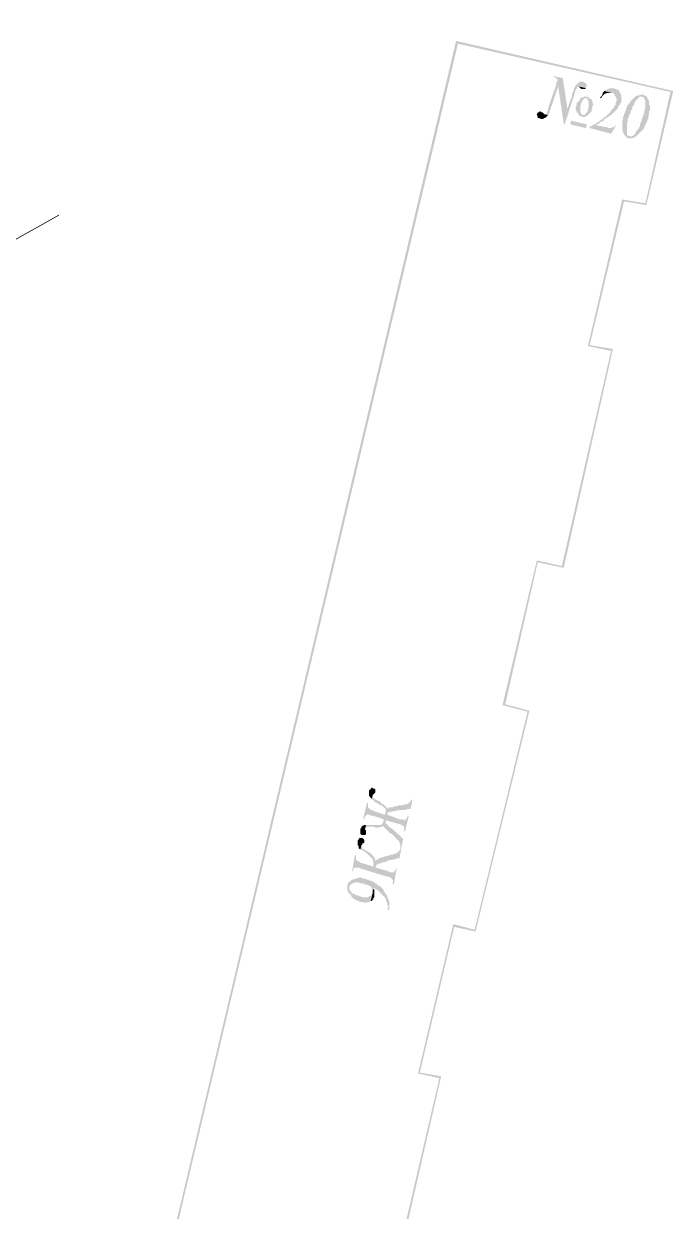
# Model space of a CAD drawing. Extents: x 243 to 885, y -99 to 1005.
# Drawn here: x 477.9 to 517.1, y 430.1 to 501.8 of the extents above; entities that cross this region are included whole.
import ezdxf

# ---------------------------------------------------------------- set-up
doc = ezdxf.new("R2010")
doc.units = 0
doc.header["$MEASUREMENT"] = 0
doc.layers.add('PDF _Геометрия', color=7, linetype='Continuous')
doc.layers.add('PDF _Сплошная заливка', color=7, linetype='Continuous')

msp = doc.modelspace()

# ---------------------------------------------------------------- hatches: boundary and pattern name
at = {"layer": 'PDF _Сплошная заливка', "linetype": 'ByBlock', "transparency": 33554559}
h = msp.add_hatch(color=256, dxfattribs=at)
h.paths.add_polyline_path([(508.44, 460.32), (506.984, 460.712), (508.944, 469.279), (510.511, 468.943), (513.479, 482.157), (512.079, 482.381), (514.151, 491.06), (515.495, 490.836), (517.118, 497.723), (504.016, 500.746), (483.187, 412.781), (489.626, 411.157), (496.401, 409.59), (497.969, 416.421), (496.513, 416.813), (498.529, 425.155), (500.041, 424.819), (503.12, 438.257), (501.833, 438.481), (503.904, 447.272), (505.192, 446.992)])
h.paths.add_polyline_path([(508.328, 460.264), (505.136, 447.104), (503.848, 447.44), (501.721, 438.425), (503.008, 438.145), (499.929, 424.931), (498.473, 425.267), (496.401, 416.757), (497.857, 416.365), (496.345, 409.702), (489.626, 411.213), (483.299, 412.837), (504.128, 500.578), (516.95, 497.667), (515.439, 490.948), (514.039, 491.172), (511.967, 482.325), (513.367, 482.045), (510.399, 469.055), (508.888, 469.391), (506.816, 460.656)], flags=0)
for points in [[(510.455, 498.506), (509.895, 498.618), (509.839, 498.562), (509.951, 498.562), (510.007, 498.506), (510.063, 498.506), (510.119, 498.45), (510.119, 498.394), (510.119, 498.338), (510.119, 498.282), (510.063, 498.226), (510.063, 498.114), (510.175, 498.002), (510.511, 495.763), (510.735, 496.659)], [(511.687, 498.282), (511.463, 498.282), (511.407, 498.226), (511.351, 498.17), (511.295, 498.114), (511.239, 498.058), (511.183, 498.002), (511.183, 497.946), (511.127, 497.891), (511.127, 497.779), (511.071, 497.723), (511.071, 497.667), (511.015, 497.555), (511.015, 497.443), (510.735, 496.659), (510.511, 495.763), (510.567, 495.707), (511.183, 497.611), (511.183, 497.667), (511.239, 497.779), (511.295, 497.835), (511.295, 497.891), (511.351, 497.946), (511.351, 498.002), (511.407, 498.002), (511.855, 497.891), (511.855, 498.002), (511.911, 498.002), (511.911, 498.058), (511.855, 498.17), (511.799, 498.226), (511.743, 498.226)], [(510.063, 498.114), (509.615, 496.827), (509.615, 496.771), (509.559, 496.659), (509.559, 496.547), (509.503, 496.491), (509.503, 496.435), (509.503, 496.379), (509.447, 496.323), (509.391, 496.323), (509.559, 496.267), (509.615, 496.323), (509.615, 496.379), (509.671, 496.435), (509.671, 496.547), (509.727, 496.603), (509.727, 496.715), (509.783, 496.827), (510.175, 498.002)], [(511.855, 497.891), (511.407, 498.002), (511.463, 497.946), (511.519, 497.891), (511.575, 497.835), (511.631, 497.835), (511.687, 497.835), (511.743, 497.835), (511.799, 497.835)], [(513.535, 497.891), (513.255, 497.891), (513.199, 497.835), (513.143, 497.835), (513.087, 497.779), (513.031, 497.779), (512.975, 497.723), (513.367, 497.611), (513.423, 497.611), (513.479, 497.611), (513.535, 497.555), (513.591, 497.499), (513.591, 497.443), (513.647, 497.387), (513.647, 497.331), (513.703, 497.275), (513.703, 497.219), (513.703, 497.107), (513.647, 497.051), (513.647, 496.995), (513.647, 496.939), (513.647, 496.883), (513.591, 496.827), (513.535, 496.771), (513.535, 496.715), (513.479, 496.659), (513.423, 496.603), (513.367, 496.547), (513.311, 496.435), (513.255, 496.379), (513.199, 496.323), (513.143, 496.323), (513.143, 496.267), (513.087, 496.211), (513.031, 496.155), (512.975, 496.155), (512.919, 496.099), (512.863, 496.043), (512.807, 495.987), (512.751, 495.987), (512.695, 495.931), (512.639, 495.875), (512.527, 495.819), (512.471, 495.763), (512.415, 495.707), (512.303, 495.707), (512.471, 495.651), (512.527, 495.651), (512.527, 495.707), (512.583, 495.707), (512.639, 495.763), (512.695, 495.819), (512.751, 495.875), (512.807, 495.875), (512.919, 495.931), (512.975, 496.043), (513.087, 496.099), (513.199, 496.155), (513.255, 496.211), (513.367, 496.267), (513.423, 496.323), (513.479, 496.379), (513.535, 496.435), (513.591, 496.491), (513.647, 496.547), (513.703, 496.603), (513.759, 496.659), (513.759, 496.715), (513.815, 496.715), (513.815, 496.771), (513.871, 496.883), (513.927, 496.939), (513.927, 496.995), (513.983, 497.051), (513.983, 497.107), (513.983, 497.163), (513.983, 497.219), (513.983, 497.331), (513.983, 497.387), (513.983, 497.443), (513.983, 497.499), (513.927, 497.555), (513.927, 497.611), (513.871, 497.667), (513.871, 497.723), (513.815, 497.779), (513.759, 497.779), (513.703, 497.835), (513.647, 497.835)], [(512.975, 497.723), (512.919, 497.667), (512.863, 497.611), (512.863, 497.555), (512.807, 497.443), (512.751, 497.387), (512.695, 497.331), (512.751, 497.275), (512.807, 497.331), (512.807, 497.387), (512.863, 497.443), (512.919, 497.499), (512.975, 497.555), (513.087, 497.555), (513.087, 497.611), (513.199, 497.611), (513.255, 497.611), (513.311, 497.611), (513.367, 497.611)], [(514.935, 497.443), (514.879, 497.443), (514.823, 497.387), (514.767, 497.331), (514.711, 497.275), (514.655, 497.219), (514.599, 497.163), (514.543, 497.107), (514.487, 497.051), (514.487, 496.995), (514.431, 496.939), (514.375, 496.883), (514.319, 496.771), (514.319, 496.715), (514.263, 496.659), (514.263, 496.547), (514.207, 496.491), (514.207, 496.435), (514.151, 496.323), (514.151, 496.267), (514.095, 496.155), (514.095, 496.099), (514.095, 495.987), (514.039, 495.931), (514.039, 495.819), (514.039, 495.763), (514.039, 495.707), (514.039, 495.651), (514.039, 495.539), (514.039, 495.483), (514.039, 495.427), (514.039, 495.371), (514.095, 495.259), (514.095, 495.203), (514.151, 495.147), (514.151, 495.091), (514.207, 495.035), (514.487, 494.979), (514.431, 495.035), (514.375, 495.035), (514.319, 495.091), (514.319, 495.147), (514.319, 495.259), (514.319, 495.315), (514.319, 495.371), (514.319, 495.427), (514.319, 495.483), (514.319, 495.539), (514.319, 495.651), (514.319, 495.707), (514.319, 495.763), (514.375, 495.875), (514.375, 495.931), (514.375, 496.043), (514.431, 496.099), (514.431, 496.211), (514.487, 496.267), (514.487, 496.323), (514.543, 496.379), (514.543, 496.491), (514.599, 496.547), (514.599, 496.603), (514.655, 496.715), (514.655, 496.771), (514.711, 496.827), (514.767, 496.939), (514.767, 496.995), (514.823, 497.107), (514.879, 497.163), (514.935, 497.219), (514.991, 497.275), (515.047, 497.331), (515.103, 497.387), (515.159, 497.387), (515.271, 497.387)], [(515.271, 497.499), (515.103, 497.499), (515.047, 497.443), (514.935, 497.443), (515.271, 497.387), (515.271, 497.331), (515.327, 497.331), (515.383, 497.275), (515.383, 497.219), (515.439, 497.163), (515.439, 497.107), (515.439, 497.051), (515.439, 496.939), (515.439, 496.883), (515.439, 496.827), (515.439, 496.771), (515.439, 496.715), (515.383, 496.603), (515.383, 496.547), (515.383, 496.435), (515.327, 496.379), (515.327, 496.267), (515.271, 496.211), (515.271, 496.099), (515.215, 496.043), (515.215, 495.931), (515.159, 495.819), (515.159, 495.763), (515.103, 495.707), (515.103, 495.595), (515.047, 495.539), (515.047, 495.483), (514.991, 495.427), (514.935, 495.371), (514.935, 495.315), (514.879, 495.259), (514.823, 495.203), (514.823, 495.147), (514.767, 495.091), (514.711, 495.035), (514.599, 494.979), (514.543, 494.979), (514.487, 494.979), (514.207, 495.035), (514.263, 494.979), (514.263, 494.923), (514.319, 494.923), (514.375, 494.867), (514.431, 494.867), (514.487, 494.867), (514.543, 494.867), (514.599, 494.867), (514.655, 494.867), (514.711, 494.923), (514.823, 494.923), (514.823, 494.979), (514.879, 494.979), (514.935, 495.035), (514.991, 495.091), (515.047, 495.147), (515.103, 495.203), (515.159, 495.259), (515.215, 495.315), (515.271, 495.371), (515.327, 495.427), (515.383, 495.483), (515.383, 495.595), (515.439, 495.651), (515.439, 495.707), (515.495, 495.819), (515.551, 495.875), (515.551, 495.987), (515.607, 496.043), (515.607, 496.155), (515.607, 496.211), (515.663, 496.323), (515.663, 496.379), (515.663, 496.491), (515.719, 496.547), (515.719, 496.603), (515.719, 496.715), (515.719, 496.771), (515.719, 496.827), (515.663, 496.883), (515.663, 496.995), (515.663, 497.051), (515.663, 497.107), (515.607, 497.219), (515.551, 497.275), (515.551, 497.331), (515.495, 497.387), (515.439, 497.443), (515.383, 497.443), (515.327, 497.499)], [(511.687, 497.331), (511.575, 497.331), (511.519, 497.275), (511.519, 497.219), (511.463, 497.163), (511.407, 497.107), (511.351, 497.051), (511.295, 496.995), (511.295, 496.939), (511.295, 496.883), (511.239, 496.771), (511.239, 496.715), (511.239, 496.659), (511.239, 496.603), (511.295, 496.491), (511.295, 496.435), (511.351, 496.379), (511.407, 496.323), (511.687, 496.267), (511.631, 496.267), (511.575, 496.323), (511.575, 496.379), (511.519, 496.435), (511.519, 496.547), (511.519, 496.603), (511.519, 496.715), (511.519, 496.771), (511.519, 496.827), (511.575, 496.939), (511.575, 496.995), (511.575, 497.051), (511.631, 497.107), (511.687, 497.219), (511.743, 497.219), (511.743, 497.275), (511.799, 497.275), (511.855, 497.275)], [(511.911, 497.387), (511.743, 497.387), (511.687, 497.331), (511.855, 497.275), (511.911, 497.275), (511.967, 497.219), (511.967, 497.163), (512.023, 497.107), (512.023, 496.995), (512.023, 496.883), (512.023, 496.827), (512.023, 496.771), (511.967, 496.659), (511.967, 496.603), (511.967, 496.547), (511.911, 496.435), (511.855, 496.379), (511.799, 496.323), (511.799, 496.267), (511.743, 496.267), (511.687, 496.267), (511.407, 496.323), (511.407, 496.267), (511.463, 496.211), (511.519, 496.211), (511.575, 496.211), (511.631, 496.155), (511.687, 496.155), (511.799, 496.155), (511.855, 496.211), (511.911, 496.211), (511.967, 496.267), (512.023, 496.323), (512.079, 496.379), (512.135, 496.435), (512.191, 496.491), (512.191, 496.603), (512.247, 496.659), (512.247, 496.715), (512.247, 496.827), (512.303, 496.883), (512.303, 496.939), (512.247, 496.995), (512.247, 497.107), (512.247, 497.163), (512.191, 497.219), (512.135, 497.219), (512.079, 497.275), (512.023, 497.331), (511.967, 497.331)], [(509.112, 496.491), (509.056, 496.491), (509, 496.435), (508.944, 496.435), (508.888, 496.323), (508.888, 496.267), (508.944, 496.155), (508.944, 496.099), (509, 496.099), (509.112, 496.043), (509.168, 496.043), (509.224, 496.043), (509.28, 496.043), (509.336, 496.099), (509.391, 496.099), (509.447, 496.155), (509.503, 496.211), (509.559, 496.267), (509.391, 496.323), (509.336, 496.323), (509.28, 496.379), (509.224, 496.435), (509.168, 496.435)], [(511.911, 495.707), (510.959, 495.931), (510.903, 495.707), (511.855, 495.483)], [(513.647, 495.595), (513.591, 495.651), (513.591, 495.595), (513.535, 495.539), (513.479, 495.539), (513.423, 495.539), (513.367, 495.483), (513.311, 495.483), (513.255, 495.483), (513.199, 495.483), (513.143, 495.539), (513.087, 495.539), (512.471, 495.651), (512.303, 495.707), (512.247, 495.651), (512.135, 495.595), (512.079, 495.539), (512.079, 495.483), (513.367, 495.147)], [(498.753, 455.447), (498.753, 455.167), (498.809, 455.167), (498.809, 455.111), (498.865, 455.055), (498.921, 454.999), (498.977, 455.167), (498.977, 455.223), (499.033, 455.279), (499.089, 455.335), (499.145, 455.391), (499.145, 455.447), (499.145, 455.503), (499.145, 455.559), (499.089, 455.615), (499.033, 455.615), (498.977, 455.671), (498.921, 455.671), (498.865, 455.615), (498.809, 455.559), (498.753, 455.503)], [(498.921, 454.999), (498.921, 454.943), (498.977, 454.943), (499.033, 454.887), (499.089, 454.831), (499.201, 454.775), (499.313, 454.719), (499.369, 454.663), (499.481, 454.607), (499.537, 454.607), (499.593, 454.551), (499.649, 454.495), (499.705, 454.439), (499.761, 454.383), (499.761, 454.327), (499.761, 454.215), (499.761, 454.159), (499.593, 453.319), (499.649, 453.375), (499.649, 453.319), (499.705, 453.263), (499.761, 453.207), (499.817, 453.151), (499.873, 453.095), (499.985, 452.983), (500.041, 452.927), (500.153, 452.871), (500.209, 452.815), (500.265, 452.759), (500.321, 452.703), (500.377, 452.647), (500.433, 452.591), (500.433, 452.535), (500.489, 452.535), (500.545, 452.479), (500.601, 452.423), (500.601, 452.367), (500.657, 452.255), (500.657, 452.199), (500.657, 452.143), (500.657, 452.031), (500.713, 452.031), (500.825, 452.591), (500.209, 453.151), (500.153, 453.207), (500.041, 453.263), (499.985, 453.319), (499.929, 453.375), (499.873, 453.431), (499.873, 453.487), (499.817, 453.487), (499.761, 453.543), (499.761, 453.599), (499.761, 453.655), (499.873, 454.047), (499.929, 454.439), (499.873, 454.383), (499.873, 454.439), (499.817, 454.495), (499.761, 454.551), (499.705, 454.607), (499.649, 454.663), (499.537, 454.719), (499.481, 454.775), (499.425, 454.831), (499.313, 454.887), (499.257, 454.887), (499.201, 454.943), (499.089, 454.999), (499.033, 455.055), (498.977, 455.111), (498.977, 455.167)], [(498.641, 454.775), (498.417, 453.823), (498.473, 453.767), (498.473, 453.823), (498.529, 453.879), (498.529, 453.935), (498.585, 453.991), (498.641, 454.047), (498.697, 454.047), (498.753, 454.047), (498.865, 453.991), (498.977, 453.991), (499.649, 453.767), (499.649, 453.711), (499.649, 453.655), (499.761, 454.159), (499.705, 454.047), (499.033, 454.271), (498.977, 454.327), (498.865, 454.327), (498.809, 454.383), (498.753, 454.439), (498.697, 454.439), (498.697, 454.495), (498.697, 454.551), (498.697, 454.663), (498.697, 454.719)], [(499.929, 454.439), (499.873, 454.047), (499.873, 454.159), (499.929, 454.159), (499.985, 454.215), (500.041, 454.215), (500.657, 454.327), (500.769, 454.327), (500.881, 454.327), (500.993, 454.327), (501.049, 454.383), (501.161, 454.383), (501.217, 454.383), (501.273, 454.383), (501.385, 454.943), (501.329, 454.943), (501.273, 454.887), (501.217, 454.831), (501.217, 454.775), (501.161, 454.775), (501.105, 454.719), (501.049, 454.663), (500.993, 454.663), (500.937, 454.663), (500.881, 454.663), (500.769, 454.607), (500.713, 454.607), (500.601, 454.607), (500.545, 454.607), (500.433, 454.551), (500.377, 454.551), (500.265, 454.551), (500.209, 454.495), (500.153, 454.495), (500.097, 454.495), (500.041, 454.495), (499.985, 454.495)], [(498.585, 453.431), (498.529, 453.207), (498.585, 453.263), (498.641, 453.319), (498.697, 453.319), (498.753, 453.319), (498.865, 453.319), (498.977, 453.319), (499.089, 453.319), (499.145, 453.263), (499.257, 453.263), (499.313, 453.263), (499.369, 453.263), (499.425, 453.319), (499.537, 453.319), (499.593, 453.319), (499.761, 454.159), (499.649, 453.655), (499.593, 453.599), (499.593, 453.543), (499.537, 453.487), (499.481, 453.431), (499.369, 453.431), (499.313, 453.431), (499.257, 453.431), (499.201, 453.431), (499.089, 453.431), (498.977, 453.431), (498.921, 453.431), (498.865, 453.431), (498.753, 453.431), (498.697, 453.431), (498.641, 453.431)], [(499.873, 454.047), (499.761, 453.655), (499.761, 453.711), (500.545, 453.487), (500.601, 453.487), (500.713, 453.431), (500.769, 453.375), (500.825, 453.375), (500.881, 453.319), (500.881, 453.263), (500.881, 453.207), (500.881, 453.151), (500.881, 453.039), (500.937, 453.039), (501.161, 453.935), (501.105, 453.991), (501.105, 453.935), (501.049, 453.879), (501.049, 453.823), (500.993, 453.767), (500.937, 453.767), (500.937, 453.711), (500.881, 453.711), (500.825, 453.767), (500.713, 453.767), (500.601, 453.767)], [(498.249, 453.151), (498.249, 452.871), (498.305, 452.815), (498.529, 452.815), (498.585, 452.871), (498.585, 452.927), (498.585, 452.983), (498.585, 453.095), (498.529, 453.151), (498.529, 453.207), (498.585, 453.431), (498.473, 453.431), (498.417, 453.375), (498.361, 453.375), (498.305, 453.319), (498.305, 453.263), (498.249, 453.207)], [(498.081, 452.479), (498.081, 452.199), (498.137, 452.143), (498.137, 452.031), (498.193, 451.975), (498.249, 451.975), (498.305, 452.199), (498.361, 452.255), (498.361, 452.311), (498.417, 452.311), (498.473, 452.367), (498.473, 452.423), (498.473, 452.479), (498.473, 452.535), (498.417, 452.591), (498.361, 452.647), (498.305, 452.647), (498.249, 452.647), (498.193, 452.647), (498.137, 452.591), (498.137, 452.535)], [(497.913, 451.583), (497.745, 450.631), (497.801, 450.631), (497.801, 450.743), (497.857, 450.799), (497.857, 450.855), (497.913, 450.855), (497.969, 450.855), (498.081, 450.855), (498.137, 450.855), (498.249, 450.799), (499.873, 450.295), (499.985, 450.295), (500.097, 450.239), (500.097, 450.183), (500.153, 450.183), (500.153, 450.127), (500.209, 450.127), (500.209, 450.072), (500.209, 449.96), (500.153, 449.904), (500.265, 449.848), (500.433, 450.799), (500.377, 450.799), (500.377, 450.743), (500.321, 450.631), (500.265, 450.631), (500.265, 450.575), (500.209, 450.575), (500.097, 450.575), (500.041, 450.575), (499.929, 450.631), (499.145, 450.855), (499.257, 451.359), (499.201, 451.303), (499.145, 451.247), (499.145, 451.303), (499.145, 451.359), (499.033, 450.911), (498.305, 451.135), (498.249, 451.135), (498.193, 451.191), (498.081, 451.247), (498.025, 451.247), (498.025, 451.303), (497.969, 451.359), (497.969, 451.415), (497.969, 451.471), (497.969, 451.583)], [(498.249, 451.975), (498.249, 451.919), (498.361, 451.919), (498.417, 451.863), (498.473, 451.807), (498.585, 451.751), (498.641, 451.695), (498.697, 451.639), (498.753, 451.583), (498.809, 451.527), (498.865, 451.471), (498.921, 451.415), (498.977, 451.359), (498.977, 451.303), (499.033, 451.247), (499.033, 451.191), (499.033, 451.135), (499.033, 451.079), (499.033, 451.023), (499.033, 450.911), (499.145, 451.359), (499.089, 451.415), (499.089, 451.471), (499.033, 451.527), (498.977, 451.583), (498.921, 451.639), (498.865, 451.695), (498.809, 451.751), (498.697, 451.807), (498.641, 451.863), (498.585, 451.863), (498.473, 451.975), (498.417, 451.975), (498.361, 452.031), (498.361, 452.087), (498.305, 452.143), (498.305, 452.199)], [(499.257, 451.359), (499.145, 450.855), (499.201, 450.967), (499.201, 451.023), (499.257, 451.023), (499.257, 451.079), (499.313, 451.079), (499.369, 451.079), (499.425, 451.079), (499.481, 451.135), (499.537, 451.135), (499.649, 451.191), (499.761, 451.191), (499.873, 451.247), (499.985, 451.303), (500.097, 451.303), (500.153, 451.303), (500.265, 451.359), (500.321, 451.359), (500.377, 451.359), (500.433, 451.415), (500.489, 451.415), (500.545, 451.415), (500.601, 451.415), (500.713, 451.975), (500.657, 452.031), (500.657, 451.975), (500.601, 451.919), (500.601, 451.863), (500.545, 451.807), (500.489, 451.751), (500.433, 451.751), (500.377, 451.695), (500.321, 451.695), (500.265, 451.695), (500.209, 451.639), (500.153, 451.639), (500.097, 451.639), (499.985, 451.583), (499.929, 451.583), (499.817, 451.527), (499.705, 451.527), (499.593, 451.471), (499.537, 451.471), (499.425, 451.415), (499.369, 451.415), (499.313, 451.359)], [(497.465, 449.792), (497.465, 449.456), (497.521, 449.4), (497.577, 449.68), (497.577, 449.736), (497.633, 449.792), (497.689, 449.848), (497.745, 449.904), (497.801, 449.904), (497.857, 449.904), (497.913, 449.96), (498.025, 449.96), (498.081, 449.96), (498.137, 449.96), (498.193, 449.904), (498.249, 449.904), (498.361, 449.904), (498.417, 449.904), (498.473, 449.848), (498.529, 449.848), (498.585, 449.848), (498.641, 449.792), (498.697, 449.792), (498.809, 449.736), (498.865, 449.736), (498.865, 449.68), (498.921, 449.624), (498.921, 449.568), (498.977, 449.512), (498.977, 449.456), (499.033, 449.624), (499.145, 449.568), (499.201, 449.512), (499.257, 449.512), (499.313, 449.456), (499.369, 449.4), (499.425, 449.344), (499.481, 449.288), (499.537, 449.232), (499.593, 449.176), (499.649, 449.12), (499.705, 449.064), (499.761, 449.008), (499.761, 448.952), (499.817, 448.896), (499.817, 448.784), (499.873, 448.728), (499.873, 448.672), (499.873, 448.616), (499.929, 448.504), (499.929, 448.448), (499.873, 448.392), (499.873, 448.336), (499.929, 448.28), (499.985, 448.392), (499.985, 448.448), (499.985, 448.56), (499.985, 448.616), (499.985, 448.672), (499.985, 448.728), (499.985, 448.84), (499.929, 448.896), (499.929, 448.952), (499.929, 449.008), (499.873, 449.008), (499.873, 449.12), (499.817, 449.176), (499.817, 449.232), (499.761, 449.288), (499.705, 449.344), (499.649, 449.456), (499.649, 449.512), (499.593, 449.568), (499.537, 449.624), (499.481, 449.68), (499.425, 449.736), (499.369, 449.736), (499.313, 449.792), (499.257, 449.848), (499.145, 449.904), (499.089, 449.96), (499.033, 449.96), (498.977, 450.016), (498.865, 450.072), (498.809, 450.072), (498.753, 450.127), (498.641, 450.127), (498.529, 450.183), (498.473, 450.183), (498.417, 450.183), (498.305, 450.239), (498.249, 450.239), (498.193, 450.239), (498.081, 450.239), (498.025, 450.183), (497.969, 450.183), (497.913, 450.183), (497.801, 450.127), (497.745, 450.127), (497.689, 450.072), (497.633, 450.016), (497.577, 450.016), (497.521, 449.96), (497.521, 449.904), (497.465, 449.848)], [(497.521, 449.4), (497.521, 449.344), (497.577, 449.288), (497.633, 449.232), (497.689, 449.176), (497.689, 449.12), (497.745, 449.064), (497.801, 449.008), (497.857, 448.952), (497.913, 448.952), (497.969, 448.896), (498.081, 448.84), (498.137, 448.84), (498.193, 448.784), (498.305, 448.784), (498.361, 448.784), (498.473, 448.728), (498.529, 448.728), (498.585, 448.728), (498.697, 448.784), (498.753, 448.784), (498.809, 448.784), (498.865, 448.84), (498.977, 449.288), (498.921, 449.288), (498.921, 449.232), (498.865, 449.176), (498.809, 449.12), (498.753, 449.12), (498.697, 449.064), (498.641, 449.064), (498.585, 449.064), (498.473, 449.064), (498.417, 449.064), (498.361, 449.064), (498.249, 449.12), (498.193, 449.12), (498.081, 449.176), (497.969, 449.176), (497.913, 449.232), (497.857, 449.288), (497.745, 449.288), (497.689, 449.344), (497.689, 449.4), (497.633, 449.456), (497.577, 449.512), (497.577, 449.568), (497.577, 449.624), (497.577, 449.68)], [(498.977, 449.456), (498.977, 449.288), (498.865, 448.84), (498.921, 448.84), (498.977, 448.896), (499.033, 448.952), (499.033, 449.008), (499.089, 449.064), (499.089, 449.12), (499.089, 449.176), (499.089, 449.232), (499.089, 449.288), (499.089, 449.344), (499.089, 449.4), (499.089, 449.512), (499.033, 449.568), (499.033, 449.624)]]:
    msp.add_hatch(color=256, dxfattribs=at).paths.add_polyline_path(points)

# ---------------------------------------------------------------- linework, layer by layer
at = {"layer": 'PDF _Геометрия', "linetype": 'ByBlock', "lineweight": 18}
msp.add_lwpolyline([(504.352, 594.588), (492.37, 597.443), (490.354, 597.499), (488.003, 596.94), (485.819, 595.316), (484.531, 592.74), (478.652, 566.48), (470.813, 532.941), (466.726, 528.798), (458.271, 493.187), (458.495, 490.556), (458.943, 488.596), (459.447, 487.532), (460.847, 485.964), (461.911, 485.18), (466.782, 483.557), (468.126, 483.557), (480.052, 490.22)], dxfattribs=at)

doc.saveas('drawing.dxf')
